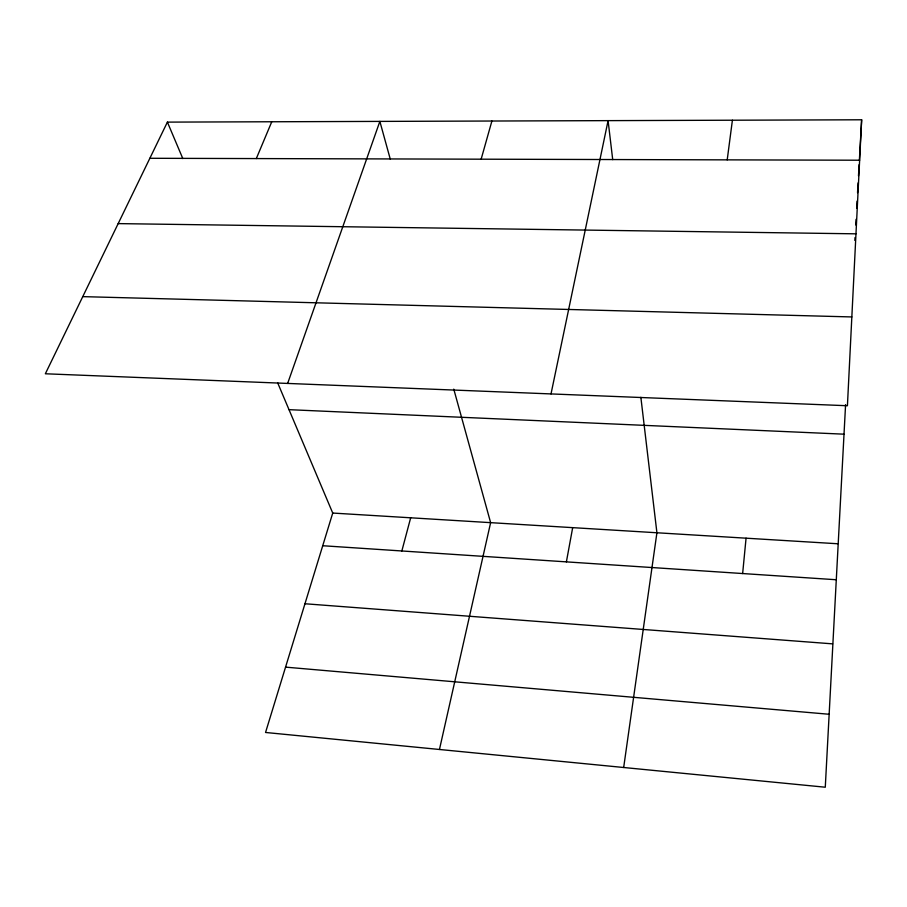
<?xml version="1.0" encoding="UTF-8"?>
<svg xmlns="http://www.w3.org/2000/svg" width="907" height="907" viewBox="0 0 907 907"><rect width="100%" height="100%" fill="white"/><g stroke="black" fill="none" stroke-linecap="round" stroke-linejoin="round"><path stroke-width="1.36" d="M861.65 119.781L847.421 405.735L45.35 373.775L167.398 122.116L861.65 119.781L859.36 160.448M845.585 404.635L825.279 787.219L265.547 732.471L332.733 513.056L277.621 382.731M854.848 240.412L855.006 237.6M855.72 224.97L856.038 219.347M856.662 208.122L857.058 201.105M857.534 192.692L858.09 182.885M858.487 175.867L859.122 164.655M742.64 573.553L746.064 538.18M727.21 159.859L732.403 120.223M623.676 767.492L656.917 532.76L640.864 397.311M566.387 561.875L572.68 527.647M551.014 393.921L608.087 120.631L612.713 159.643M439.453 749.477L490.63 522.659L453.772 389.137M401.846 550.968L410.678 517.795M481.141 159.19L491.9 121.028M287.644 383.434L379.863 121.402L390.259 159.088M256.318 158.566L271.76 121.765M149.87 158.283L859.643 160.222M118.182 223.61L855.981 233.825M82.764 296.634L851.843 316.94M289.016 409.669L843.918 434.17M332.733 513.056L837.728 543.758M322.733 545.731L835.891 579.72M304.967 603.756L832.615 643.857M285.558 667.133L829.009 714.251M167.398 122.116L182.806 158.555"/></g></svg>
